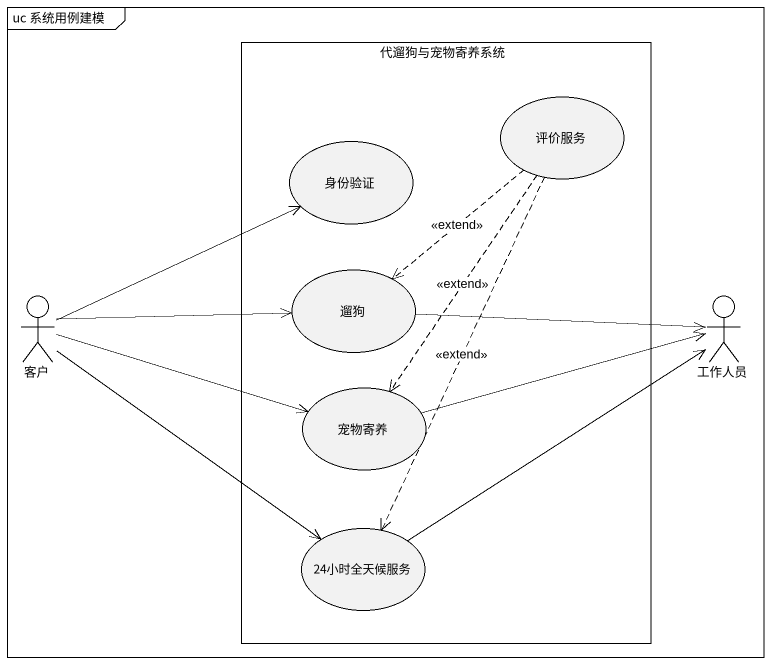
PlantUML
@startuml
mainframe uc 系统用例建模
rectangle 代遛狗与宠物寄养系统 {
  usecase 评价服务
  usecase 身份验证
  usecase 遛狗
  usecase 宠物寄养
  usecase "24小时全天候服务" as u24小时全天候服务
}
actor 客户
actor 工作人员
评价服务 ..> 遛狗 : <<extend>>
评价服务 ..> 宠物寄养 : <<extend>>
评价服务 ..> u24小时全天候服务 : <<extend>>
客户 -right-> 身份验证
客户 -right-> 遛狗
客户 -right-> 宠物寄养
客户 --> u24小时全天候服务
工作人员 <-left- 遛狗
工作人员 <-left- 宠物寄养
工作人员 <-- u24小时全天候服务
@enduml
